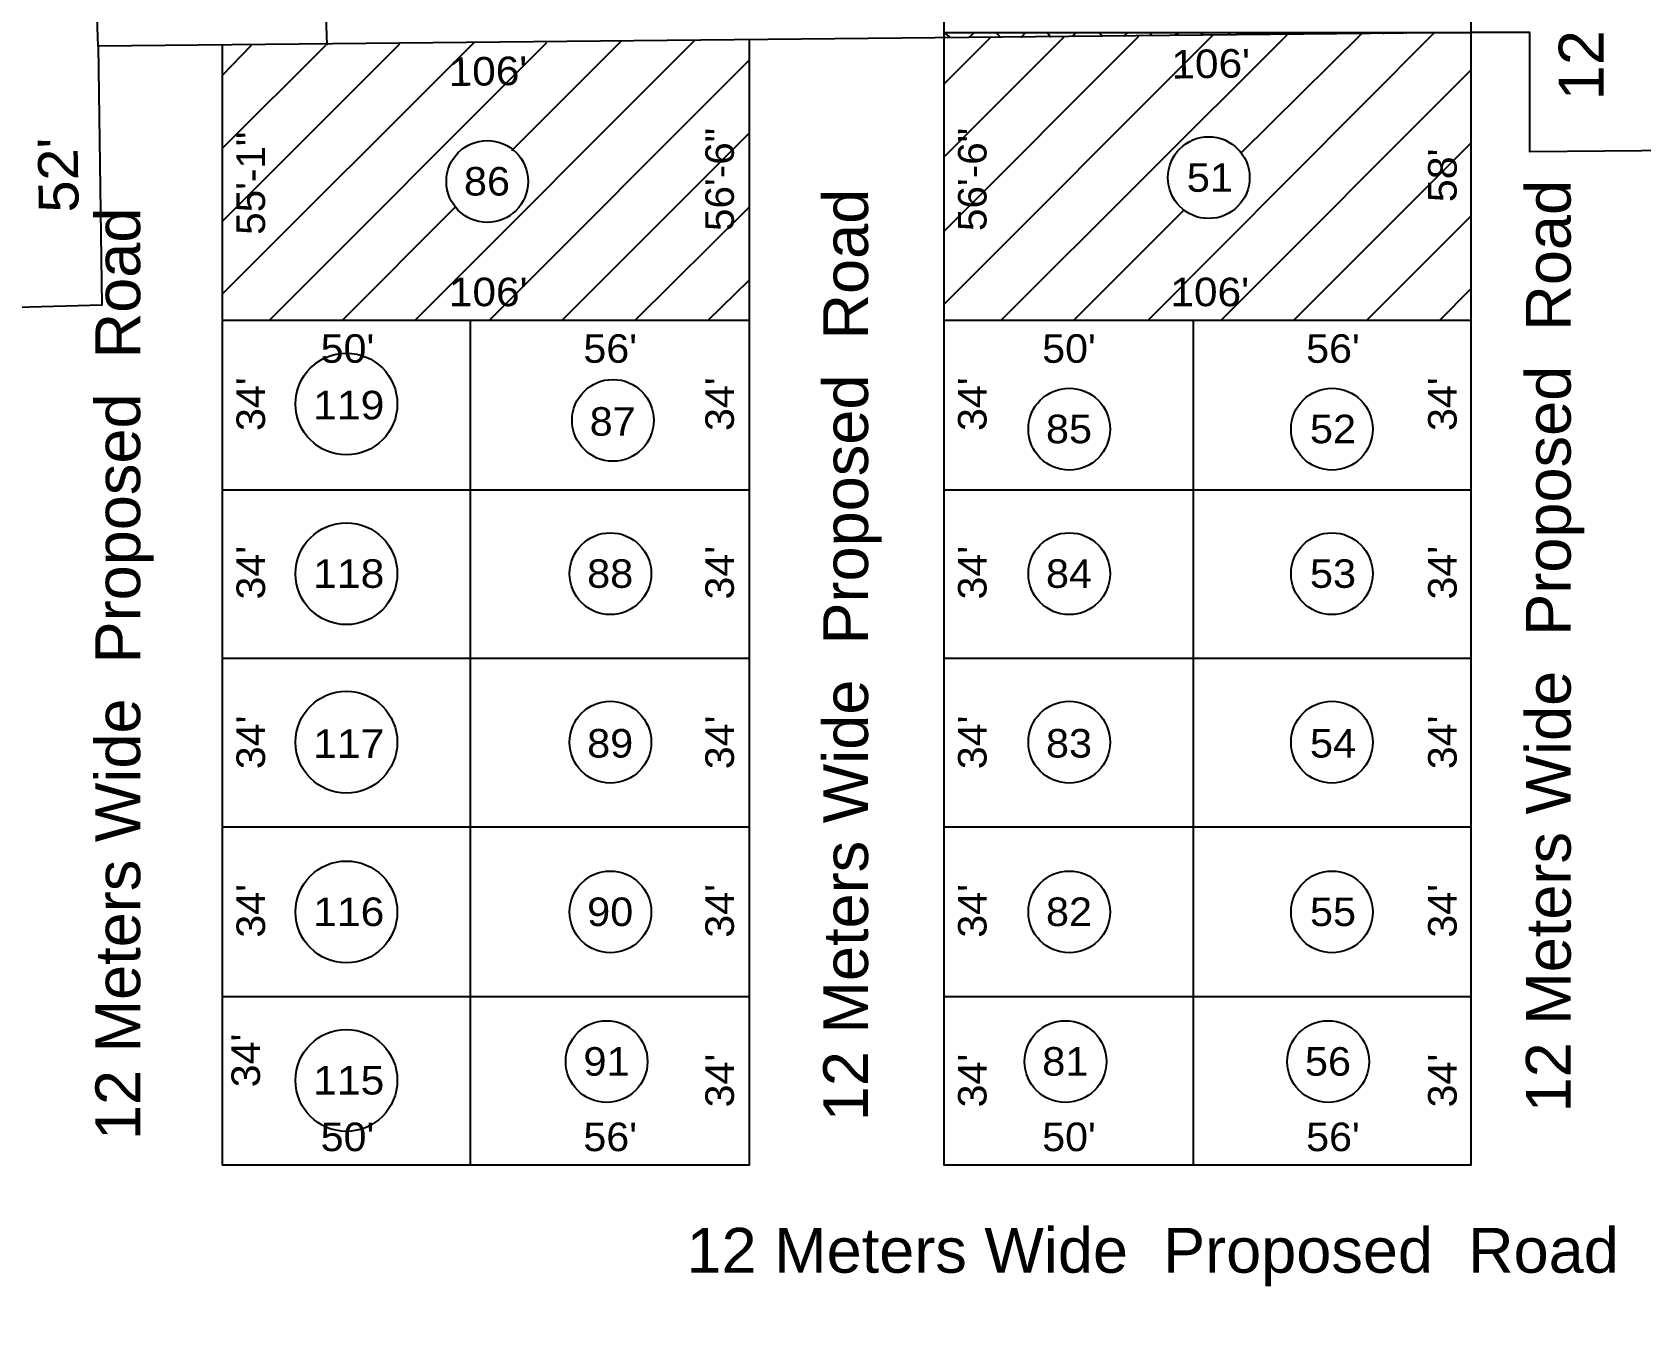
# Model space of a CAD drawing. Extents: x 23299 to 52876, y 1490 to 15920.
# Drawn here: x 30361 to 34258, y 9489 to 12617 of the extents above; entities that cross this region are included whole.
import ezdxf

# ---------------------------------------------------------------- set-up
doc = ezdxf.new("R2010")
doc.units = 0
doc.layers.add('PDF_GEOMERTRY', color=7, linetype='CONTINUOUS')
doc.layers.add('PDF_TEXT', color=7, linetype='CONTINUOUS')
doc.styles.add('PDF_ARIAL', font='')
doc.styles.get('PDF_ARIAL').set_extended_font_data('Arial')

msp = doc.modelspace()

# ---------------------------------------------------------------- linework, layer by layer
at = {"layer": 'PDF_GEOMERTRY', "color": 11}
msp.add_lwpolyline([(30521, 12582.5), (30447.9, 14680.4), (33249.1, 14695.6), (33261.3, 14765.6), (39399.6, 14832.6), (39159, 3506.1), (37484.4, 3466.5), (37511.8, 12357.2), (36671.4, 12348.1), (36068.6, 12345.1), (33989, 12326.8), (33989, 12616), (33845.9, 12616), (30521, 12582.5), (30530.1, 11955.3), (29653.2, 11931), (29653.2, 3901.9)], dxfattribs=at)
at = {"layer": 'PDF_GEOMERTRY'}
for points in [[(32585.4, 12603.9), (32570.1, 12616), (33845.9, 12616), (33845.9, 9872.7), (32570.1, 9872.7), (32570.1, 12603.9), (32570.1, 14692.6), (33845.9, 14692.6), (33766.7, 14771.7)], [(33845.9, 14771.7), (33845.9, 12616)], [(30499.7, 13194.5), (31053.8, 13200.6), (31075.1, 12585.6)], [(32098.2, 12597.8), (32098.2, 9872.7), (30822.4, 9872.7), (30822.4, 12585.6)], [(32631, 12603.9), (32643.2, 12616)], [(32707.1, 12603.9), (32695, 12616)], [(32755.9, 12603.9), (32768, 12616)], [(32828.9, 12603.9), (32819.8, 12616)], [(32880.7, 12606.9), (32889.8, 12616)], [(32953.8, 12606.9), (32944.6, 12616)], [(33005.5, 12606.9), (33014.7, 12616)], [(33075.6, 12606.9), (33066.4, 12616)], [(33130.4, 12609.9), (33139.5, 12616)], [(33197.4, 12609.9), (33191.3, 12616)], [(33258.2, 12609.9), (33264.3, 12616)], [(33322.2, 12609.9), (33316.1, 12616)], [(33383.1, 12609.9), (33386.1, 12616)], [(33444, 12613), (33440.9, 12616)], [(33507.9, 12613), (33511, 12616)], [(33565.8, 12613), (33562.7, 12616)], [(33632.8, 12613), (33635.8, 12616)], [(33690.6, 12613), (33687.6, 12616)], [(33812.4, 12616), (33812.4, 12616)], [(32098.2, 11918.8), (30822.4, 11918.8)], [(31422.3, 11918.8), (31422.3, 9872.7)], [(33845.9, 11918.8), (32570.1, 11918.8)], [(33173, 11918.8), (33173, 9872.7)], [(32098.2, 11507.7), (30822.4, 11507.7)], [(33845.9, 11507.7), (32570.1, 11507.7)], [(32098.2, 11099.7), (30822.4, 11099.7)], [(33845.9, 11099.7), (32570.1, 11099.7)], [(32098.2, 10691.7), (30822.4, 10691.7)], [(33845.9, 10691.7), (32570.1, 10691.7)], [(32098.2, 10280.7), (30822.4, 10280.7)], [(33845.9, 10280.7), (32570.1, 10280.7)]]:
    msp.add_lwpolyline(points, dxfattribs=at)
at = {"layer": 'PDF_GEOMERTRY', "color": 3}
for points in [[(30822.4, 11982.7), (31431.4, 12591.7)], [(30822.4, 12159.3), (31251.7, 12588.6)], [(30935.1, 11918.8), (31608, 12591.7)], [(31288.3, 11918.8), (31967.3, 12597.8)], [(31522.7, 12329.8), (31787.6, 12594.7)], [(32570.1, 11958.4), (33221.7, 12609.9)], [(32570.1, 12314.6), (32862.4, 12606.9)], [(32570.1, 12135), (33042.1, 12606.9)], [(32570.1, 12491.2), (32682.8, 12603.9)], [(32707.1, 11918.8), (33401.4, 12609.9)], [(33063.4, 11918.8), (33757.6, 12616), (33760.6, 12616)], [(33288.7, 12323.7), (33581, 12613)], [(30822.4, 12512.5), (30892.5, 12585.6)], [(30822.4, 12335.9), (31072.1, 12585.6)], [(31467.9, 11918.8), (32098.2, 12549.1)], [(33240, 11918.8), (33845.9, 12524.7)], [(31644.5, 11918.8), (32098.2, 12372.5)], [(33416.6, 11918.8), (33845.9, 12348.1)], [(31111.7, 11918.8), (31385.7, 12192.8)], [(31821.1, 11918.8), (32098.2, 12192.8)], [(32883.7, 11918.8), (33151.7, 12186.7)], [(33593.2, 11918.8), (33845.9, 12171.5)], [(31997.7, 11918.8), (32098.2, 12016.2)], [(33769.8, 11918.8), (33845.9, 11994.9)]]:
    msp.add_lwpolyline(points, dxfattribs=at)
at = {"layer": 'PDF_GEOMERTRY'}
for centre, radius in [((31463.4, 12255.2), 99), ((33211.1, 12264.4), 99), ((31122.3, 11716.3), 123.3), ((31767.8, 11676.7), 99), ((32873.1, 11655.4), 99), ((33509.4, 11655.4), 99), ((31122.3, 11305.3), 123.3), ((31761.7, 11305.3), 99), ((32873.1, 11305.3), 99), ((33509.4, 11305.3), 99), ((31122.3, 10897.3), 123.3), ((31761.7, 10897.3), 99), ((32873.1, 10897.3), 99), ((33509.4, 10897.3), 99), ((31122.3, 10486.2), 123.3), ((31761.7, 10486.2), 99), ((32873.1, 10486.2), 99), ((33509.4, 10486.2), 99), ((31752.6, 10123.9), 99), ((32864, 10123.9), 99), ((33500.3, 10123.9), 99), ((31122.3, 10078.2), 123.3)]:
    msp.add_circle(centre, radius, dxfattribs=at)

# ---------------------------------------------------------------- texts
at = {"layer": 'PDF_TEXT', "attachment_point": 7, "style": 'PDF_ARIAL'}
for s, insert, char_height, rotation in [('\\W1.009133;12 Meters Wide  Pro. Road', (34168.8, 12451.6), 108.548, 90), ("\\W1.063647;106'", (31370.5, 12485), 69.076, 0.9724), ("\\W1.063647;106'", (33121.2, 12503.2), 69.076, 0.9724), ("\\W1.033913;52'", (30475.5, 12180.6), 96.707, 90.989), ('\\W1.016723;55\'-1"', (30926.1, 12125.8), 69.075, 90), ('\\W1.016723;56\'-6"', (32061.8, 12135), 69.075, 90), ('\\W1.016723;56\'-6"', (32673.8, 12135), 69.075, 90), ("\\W1.033913;58'", (33812.5, 12205), 69.075, 90), ('\\W1.007387;12 Meters Wide  Proposed  Road', (34120.5, 10000.6), 108.548, 90), ('\\W1.007387;12 Meters Wide  Proposed  Road', (32418.5, 9979.3), 108.548, 90), ('\\W1.007387;12 Meters Wide  Proposed  Road', (30655.5, 9933.6), 108.548, 90), ("\\W1.034329;34'", (30926.1, 11650.8), 69.075, 90), ("\\W1.034329;34'", (32061.8, 11650.8), 69.075, 90), ("\\W1.034329;34'", (32673.8, 11650.8), 69.075, 90), ("\\W1.034329;34'", (33812.5, 11650.8), 69.075, 90), ("\\W1.034329;34'", (30926.1, 11242.8), 69.075, 90), ("\\W1.034329;34'", (32061.8, 11242.8), 69.075, 90), ("\\W1.034329;34'", (32673.8, 11242.8), 69.075, 90), ("\\W1.034329;34'", (33812.5, 11242.8), 69.075, 90), ("\\W1.034329;34'", (30926.1, 10831.8), 69.075, 90), ("\\W1.034329;34'", (32061.8, 10831.8), 69.075, 90), ("\\W1.034329;34'", (32673.8, 10831.8), 69.075, 90), ("\\W1.034329;34'", (33812.5, 10831.8), 69.075, 90), ("\\W1.034329;34'", (30926.1, 10423.8), 69.075, 90), ("\\W1.034329;34'", (32061.8, 10423.8), 69.075, 90), ("\\W1.034329;34'", (32673.8, 10423.8), 69.075, 90), ("\\W1.034329;34'", (33812.5, 10423.8), 69.075, 90), ("\\W1.034329;34'", (30913.9, 10061.5), 69.075, 90), ("\\W1.034329;34'", (32061.8, 10012.8), 69.075, 90), ("\\W1.034329;34'", (32673.8, 10012.8), 69.075, 90), ("\\W1.034329;34'", (33812.5, 10012.8), 69.075, 90)]:
    msp.add_mtext(s, dxfattribs=dict(at, insert=insert, char_height=char_height, rotation=rotation))
for s, insert, char_height in [('\\W1.039357;86', (31407, 12220.1), 69.075), ('\\W1.046609;51', (33157.8, 12229.2), 69.075), ("\\W1.063647;106'", (31370.5, 11952.1), 69.075), ("\\W1.063647;106'", (33118.2, 11952.1), 69.075), ("\\W1.033913;50'", (31059.9, 11815.1), 69.075), ("\\W1.033913;56'", (31696.3, 11815.1), 69.075), ("\\W1.033913;50'", (32807.6, 11815.1), 69.075), ("\\W1.033913;56'", (33447, 11815.1), 69.075), ('\\W1.071642;119', (31041.7, 11678.1), 69.075), ('\\W1.039338;87', (31711.5, 11638.5), 69.075), ('\\W1.039133;85', (32816.8, 11620.3), 69.075), ('\\W1.040618;52', (33456.2, 11620.3), 69.075), ('\\W1.071642;118', (31041.7, 11270.1), 69.075), ('\\W1.039282;88', (31705.4, 11270.1), 69.075), ('\\W1.039450;84', (32816.8, 11270.1), 69.075), ('\\W1.040328;53', (33456.2, 11270.1), 69.075), ('\\W1.071711;117', (31041.7, 10859.2), 69.075), ('\\W1.039282;89', (31705.4, 10859.1), 69.075), ('\\W1.039338;83', (32816.8, 10859.1), 69.075), ('\\W1.040443;54', (33456.2, 10859.1), 69.075), ('\\W1.071734;116', (31041.7, 10451.1), 69.075), ('\\W1.040424;90', (31705.4, 10451.1), 69.075), ('\\W1.039621;82', (32816.8, 10451.1), 69.075), ('\\W1.040118;55', (33456.2, 10451.1), 69.075), ('\\W1.046609;91', (31696.3, 10088.7), 69.075), ('\\W1.045458;81', (32807.6, 10088.7), 69.075), ('\\W1.040347;56', (33444, 10088.7), 69.075), ('\\W1.071458;115', (31041.7, 10043.1), 69.075), ("\\W1.033913;50'", (31059.9, 9906), 69.075), ("\\W1.033913;56'", (31696.3, 9906), 69.075), ("\\W1.033913;50'", (32807.6, 9906), 69.075), ("\\W1.033913;56'", (33447, 9906), 69.075), ('\\W1.007387;12 Meters Wide  Proposed  Road', (31946, 9579.8), 108.548)]:
    msp.add_mtext(s, dxfattribs=dict(at, insert=insert, char_height=char_height))

doc.saveas('drawing.dxf')
